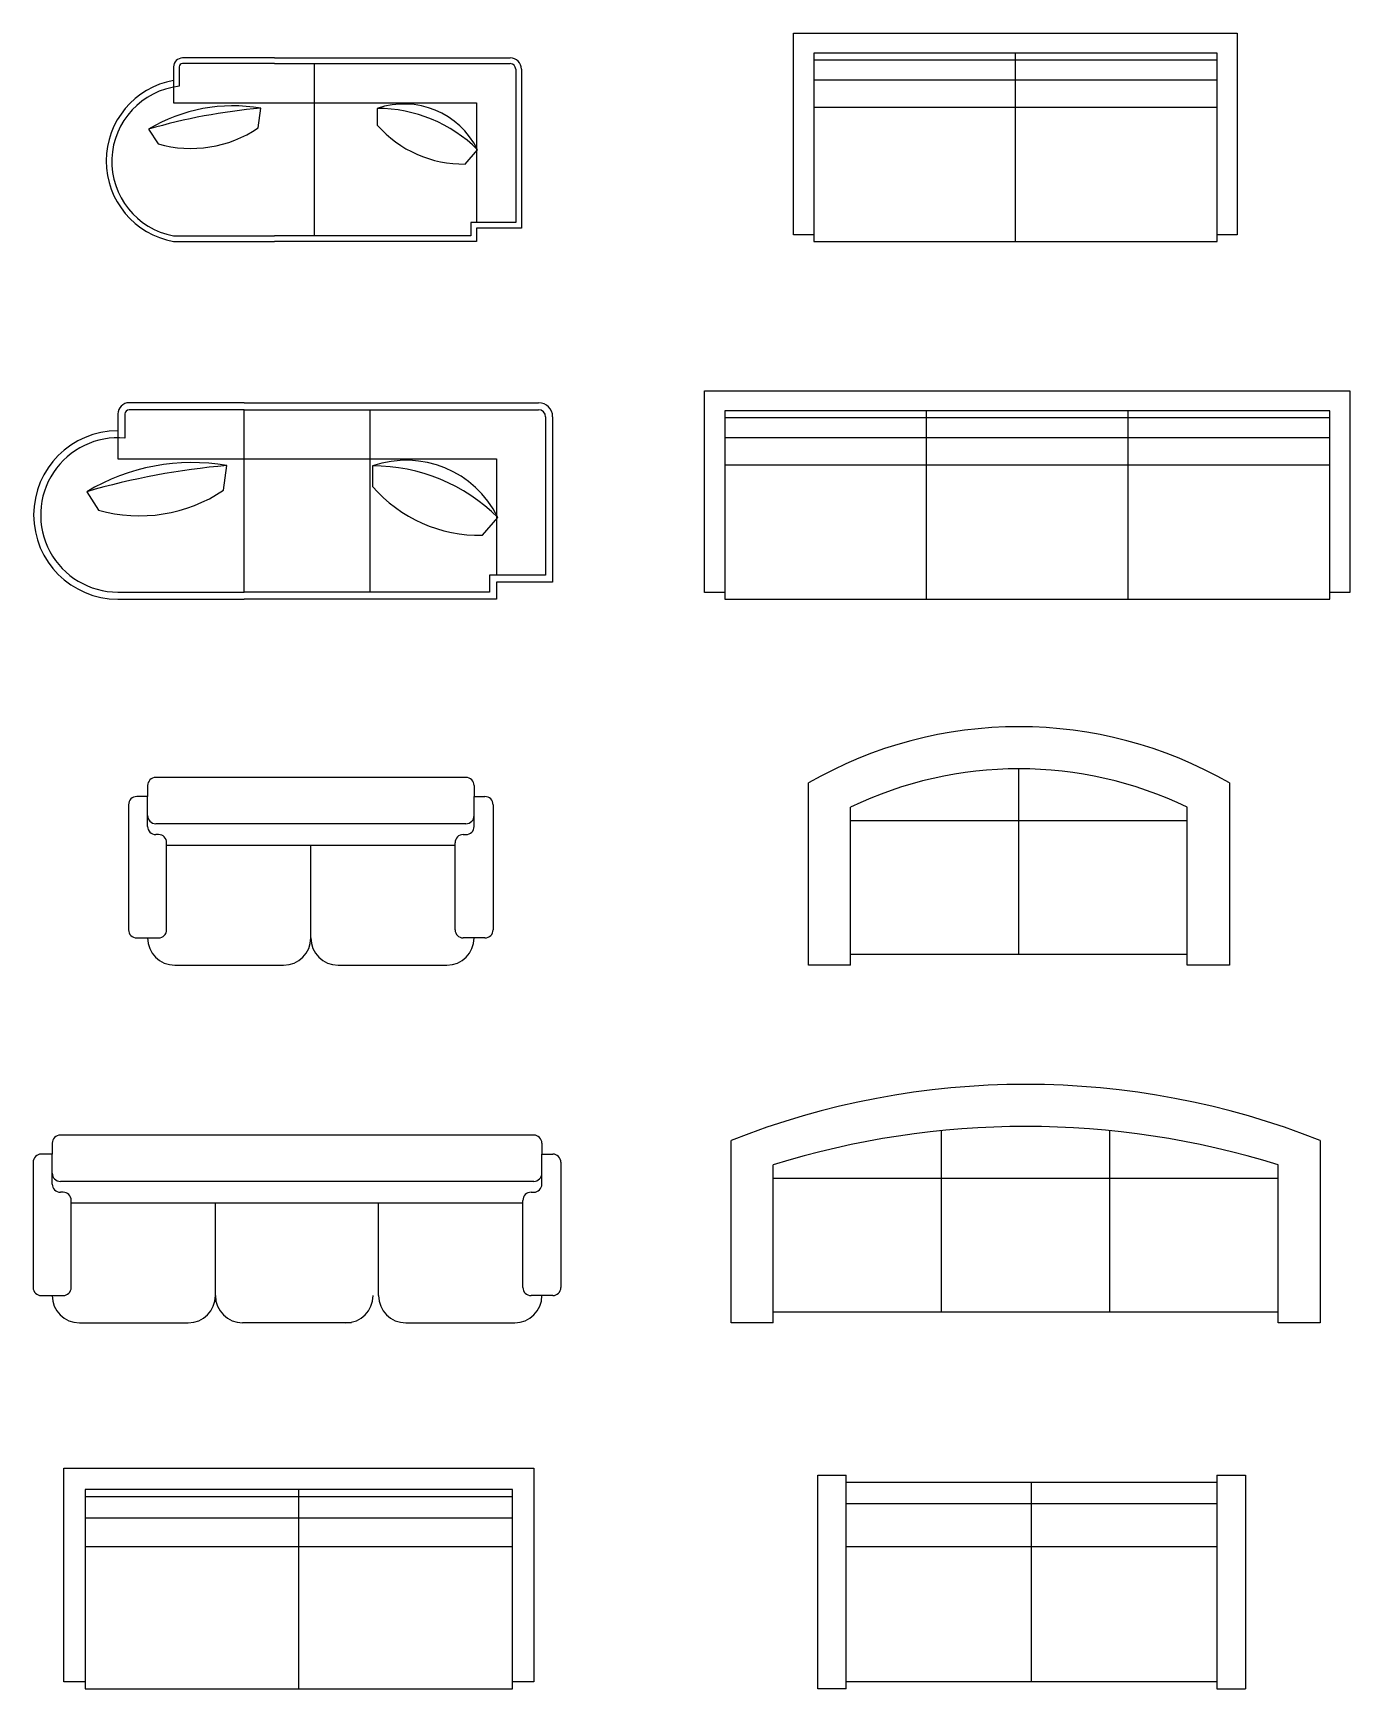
# Model space of a CAD drawing. Header units: millimetres. Extents: x -4017 to 59953, y -688 to 66564.
# Drawn here: x 10491 to 15185, y 60315 to 66217 of the extents above; entities that cross this region are included whole.
import ezdxf

# ---------------------------------------------------------------- set-up
doc = ezdxf.new("R2010")
doc.units = ezdxf.units.MM

# ---------------------------------------------------------------- blocks, each defined once
blk = doc.blocks.new('A$C317867A8')
for p, q in [((0.3, 0.66), (0.3, 0.6)), ((0.325, 0.66), (0.325, 0.5739)), ((0.75, 0.7), (0.34, 0.7)), ((0.75, 0.675), (0.34, 0.675)), ((0.75, 0.7), (1.2, 0.7)), ((0.75, 0.025), (0.75, 0.675)), ((0.75, 0.675), (1.2, 0.675)), ((1.2, 0.7), (1.8, 0.7)), ((1.2, 0.675), (1.8, 0.675)), ((1.2, 0.025), (1.2, 0.675)), ((1.825, 0.65), (1.825, 0.085)), ((1.85, 0.65), (1.85, 0.06)), ((0.3, 0.6), (0.3, 0.5)), ((0.3, 0.5), (0.75, 0.5)), ((0.6768, 0.3883), (0.6888, 0.4761)), ((0.75, 0.5), (1.2, 0.5)), ((1.2, 0.5), (1.65, 0.5)), ((1.208, 0.475), (1.2079, 0.4014)), ((1.65, 0.5), (1.65, 0.085)), ((0.189, 0.3828), (0.231, 0.3176)), ((1.5998, 0.2276), (1.6547, 0.2914)), ((1.825, 0.085), (1.625, 0.085)), ((1.625, 0.085), (1.625, 0.025)), ((1.85, 0.06), (1.65, 0.06)), ((1.65, 0.06), (1.65, 0)), ((0.3, 0.025), (0.75, 0.025)), ((0.3, 0), (0.75, 0)), ((1.2, 0.025), (0.75, 0.025)), ((1.2, 0), (0.75, 0)), ((1.625, 0.025), (1.2, 0.025)), ((1.65, 0), (1.2, 0))]:
    blk.add_line(p, q)
for centre, radius, start, end in [((0.34, 0.66), 0.04, 90, 180), ((0.34, 0.66), 0.015, 90, 180), ((1.8, 0.65), 0.05, 0, 90), ((1.8, 0.65), 0.025, 0, 90), ((0.3, 0.3), 0.3, 90, 270), ((0.3, 0.3), 0.275, 84.78409, 270.00006), ((0.5645, -0.2441), 0.7308, 80.2106, 120.92165), ((0.9141, -2.1181), 2.604, 94.96414, 106.16812), ((1.3274, 0.1302), 0.3649, 26.22417, 109.08847), ((1.2091, -0.1575), 0.6325, 45.21162, 90.10102), ((0.3783, 0.8299), 0.533, 253.95454, 304.04909), ((1.5898, 0.7339), 0.5064, 221.04474, 271.13928)]:
    blk.add_arc(centre, radius, start, end)
blk = doc.blocks.new('A$C495C1FFA')
for p, q in [((0.5965, 0.6541, -0.1173), (0.2685, 0.6541, -0.1173)), ((0.5965, 0.6541, -0.1173), (0.9565, 0.6541, -0.1173)), ((0.9565, 0.6541, -0.1173), (1.4365, 0.6541, -0.1173)), ((0.2365, 0.6221, -0.1173), (0.2365, 0.5741, -0.1173)), ((0.2565, 0.6221, -0.1173), (0.2565, 0.5531, -0.1173)), ((0.5965, 0.6341, -0.1173), (0.2685, 0.6341, -0.1173)), ((0.5965, 0.6341, -0.1173), (0.9565, 0.6341, -0.1173)), ((0.7394, 0.02, -0.1173), (0.7394, 0.6341, -0.1173)), ((0.9565, 0.6341, -0.1173), (1.4365, 0.6341, -0.1173)), ((1.4565, 0.6141, -0.1173), (1.4565, 0.068, -0.1173)), ((1.4765, 0.6141, -0.1173), (1.4765, 0.048, -0.1173)), ((0.2365, 0.5741, -0.1173), (0.2365, 0.4941, -0.1173)), ((0.2365, 0.4941, -0.1173), (0.5965, 0.4941, -0.1173)), ((0.5379, 0.4047, -0.1173), (0.5475, 0.4749, -0.1173)), ((0.5965, 0.4941, -0.1173), (0.9565, 0.4941, -0.1173)), ((0.9565, 0.4941, -0.1173), (1.3165, 0.4941, -0.1173)), ((0.9629, 0.4741, -0.1173), (0.9628, 0.4152, -0.1173)), ((1.3165, 0.4941, -0.1173), (1.3165, 0.068, -0.1173)), ((0.1477, 0.4003, -0.1173), (0.1813, 0.3482, -0.1173)), ((1.2764, 0.2761, -0.1173), (1.3203, 0.3272, -0.1173)), ((1.4565, 0.068, -0.1173), (1.2965, 0.068, -0.1173)), ((1.2965, 0.068, -0.1173), (1.2965, 0.02, -0.1173)), ((0.2365, 0.02, -0.1173), (0.5965, 0.02, -0.1173)), ((0.2365, 0, -0.1173), (0.5965, 0, -0.1173)), ((0.9565, 0.02, -0.1173), (0.5965, 0.02, -0.1173)), ((0.9565, 0, -0.1173), (0.5965, 0, -0.1173)), ((1.2965, 0.02, -0.1173), (0.9565, 0.02, -0.1173)), ((1.3165, 0, -0.1173), (0.9565, 0, -0.1173)), ((1.4765, 0.048, -0.1173), (1.3165, 0.048, -0.1173)), ((1.3165, 0.048, -0.1173), (1.3165, 0, -0.1173))]:
    blk.add_line(p, q)
for centre, radius, start, end in [((0.2685, 0.6221, -0.1173), 0.032, 90, 180), ((1.4365, 0.6141, -0.1173), 0.04, 0, 90), ((0.2685, 0.6221, -0.1173), 0.012, 90, 180), ((1.4365, 0.6141, -0.1173), 0.02, 0, 90), ((0.2882, 0.287, -0.1173), 0.2916, 100.19843, 259.80157), ((0.2862, 0.2851, -0.1173), 0.2697, 96.31357, 259.3898), ((0.4481, -0.1012, -0.1173), 0.5846, 80.2106, 120.92165), ((0.7278, -1.6004, -0.1173), 2.0832, 94.96414, 106.16812), ((1.0584, 0.1982, -0.1173), 0.2919, 26.22417, 109.08847), ((0.9638, -0.0319, -0.1173), 0.506, 45.21162, 90.10102), ((1.2683, 0.6812, -0.1173), 0.4051, 221.04474, 271.13928), ((0.2992, 0.758, -0.1173), 0.4264, 253.95454, 304.04909)]:
    blk.add_arc(centre, radius, start, end)
blk = doc.blocks.new('A$C3ADD1A77')
for p, q in [((0, 0.7428), (2.3003, 0.7428)), ((0, 0.024), (0, 0.7428)), ((2.3003, 0.7428), (2.3003, 0.024)), ((2.2285, 0.6709), (0.0719, 0.6709)), ((0.0719, 0.6709), (0.0719, 0.024)), ((0.7907, 0), (0.7907, 0.6709)), ((1.5096, 0), (1.5096, 0.6709)), ((2.2285, 0.024), (2.2285, 0.6709)), ((0.0719, 0.647), (2.2285, 0.647)), ((2.2285, 0.5751), (0.0719, 0.5751)), ((0.0719, 0.4792), (2.2285, 0.4792)), ((0.0719, 0.024), (0, 0.024)), ((0.0719, 0.024), (0.0719, 0)), ((0.0719, 0), (2.2285, 0)), ((2.2285, 0), (2.2285, 0.024)), ((2.3003, 0.024), (2.2285, 0.024))]:
    blk.add_line(p, q)
blk = doc.blocks.new('A$C0F3A74FF')
for p, q in [((0, 0.7428), (1.5815, 0.7428)), ((0, 0.024), (0, 0.7428)), ((1.5815, 0.7428), (1.5815, 0.024)), ((1.5096, 0.6709), (0.0719, 0.6709)), ((0.0719, 0.6709), (0.0719, 0.024)), ((0.7907, 0), (0.7907, 0.6709)), ((1.5096, 0.024), (1.5096, 0.6709)), ((0.0719, 0.647), (1.5096, 0.647)), ((1.5096, 0.5751), (0.0719, 0.5751)), ((0.0719, 0.4792), (1.5096, 0.4792)), ((0.0719, 0.024), (0, 0.024)), ((0.0719, 0.024), (0.0719, 0)), ((1.5815, 0.024), (1.5096, 0.024)), ((1.5096, 0), (1.5096, 0.024)), ((0.0719, 0), (1.5096, 0))]:
    blk.add_line(p, q)
blk = doc.blocks.new('A$C02A636C4')
for p, q in [((1.2026, 0.6692), (0.097, 0.6692)), ((0.0679, 0.6013), (0.0291, 0.6013)), ((0.0679, 0.6401), (0.0679, 0.6013)), ((0.0679, 0.5334), (0.0679, 0.6013)), ((1.2317, 0.6401), (1.2317, 0.6013)), ((1.2317, 0.6013), (1.2705, 0.6013)), ((1.2317, 0.5334), (1.2317, 0.6013)), ((0, 0.5722), (0, 0.1261)), ((0.0679, 0.4946), (0.0679, 0.5431)), ((1.2317, 0.4946), (1.2317, 0.5431)), ((1.2996, 0.5722), (1.2996, 0.1261)), ((1.2026, 0.5043), (0.097, 0.5043)), ((0.1067, 0.4655), (0.097, 0.4655)), ((0.1358, 0.1261), (0.1358, 0.4364)), ((1.1638, 0.4267), (0.1358, 0.4267)), ((0.6498, 0.097), (0.6498, 0.4267)), ((1.1638, 0.1261), (1.1638, 0.4364)), ((1.1929, 0.4655), (1.2026, 0.4655)), ((0.0291, 0.097), (0.1067, 0.097)), ((1.2705, 0.097), (1.1929, 0.097)), ((0.1649, 0), (0.5528, 0)), ((0.7468, 0), (1.1347, 0))]:
    blk.add_line(p, q)
for centre, radius, start, end in [((0.097, 0.6401), 0.0291, 90, 180), ((1.2026, 0.6401), 0.0291, 0, 90), ((0.0291, 0.5722), 0.0291, 90, 180), ((1.2705, 0.5722), 0.0291, 0, 90), ((0.097, 0.5334), 0.0291, 180, 270), ((1.2026, 0.5334), 0.0291, 270, 0), ((0.097, 0.4946), 0.0291, 180, 270), ((1.2026, 0.4946), 0.0291, 270, 0), ((0.1067, 0.4364), 0.0291, 0, 90), ((1.1929, 0.4364), 0.0291, 90, 180), ((0.0291, 0.1261), 0.0291, 180, 270), ((0.1067, 0.1261), 0.0291, 270, 0), ((1.1929, 0.1261), 0.0291, 180, 270), ((1.2705, 0.1261), 0.0291, 270, 0), ((0.1649, 0.097), 0.097, 180, 270), ((0.5528, 0.097), 0.097, 270, 0), ((0.7468, 0.097), 0.097, 180, 270), ((1.1347, 0.097), 0.097, 270, 0)]:
    blk.add_arc(centre, radius, start, end)
blk = doc.blocks.new('A$C115861F8')
for p, q in [((1.7846, 0.6692), (0.097, 0.6692)), ((0.0679, 0.6013), (0.0291, 0.6013)), ((0.0679, 0.6401), (0.0679, 0.6013)), ((0.0679, 0.5334), (0.0679, 0.6013)), ((1.8136, 0.6401), (1.8136, 0.6013)), ((1.8136, 0.6013), (1.8524, 0.6013)), ((1.8136, 0.5334), (1.8136, 0.6013)), ((0, 0.5722), (0, 0.1261)), ((0.0679, 0.4946), (0.0679, 0.5431)), ((1.8136, 0.4946), (1.8136, 0.5431)), ((1.8815, 0.5722), (1.8815, 0.1261)), ((1.7846, 0.5043), (0.097, 0.5043)), ((0.1067, 0.4655), (0.097, 0.4655)), ((0.1358, 0.1261), (0.1358, 0.4364)), ((1.7458, 0.4267), (0.1358, 0.4267)), ((0.6498, 0.097), (0.6498, 0.4267)), ((1.2317, 0.097), (1.2317, 0.4267)), ((1.7458, 0.1261), (1.7458, 0.4364)), ((1.7749, 0.4655), (1.7846, 0.4655)), ((0.0291, 0.097), (0.1067, 0.097)), ((1.8524, 0.097), (1.7749, 0.097)), ((0.1649, 0), (0.5528, 0)), ((1.1347, 0), (0.7468, 0)), ((1.3287, 0), (1.7167, 0))]:
    blk.add_line(p, q)
for centre, radius, start, end in [((0.097, 0.6401), 0.0291, 90, 180), ((1.7846, 0.6401), 0.0291, 0, 90), ((0.0291, 0.5722), 0.0291, 90, 180), ((1.8524, 0.5722), 0.0291, 0, 90), ((0.097, 0.5334), 0.0291, 180, 270), ((1.7846, 0.5334), 0.0291, 270, 0), ((0.097, 0.4946), 0.0291, 180, 270), ((1.7846, 0.4946), 0.0291, 270, 0), ((0.1067, 0.4364), 0.0291, 0, 90), ((1.7749, 0.4364), 0.0291, 90, 180), ((0.0291, 0.1261), 0.0291, 180, 270), ((0.1067, 0.1261), 0.0291, 270, 0), ((1.7749, 0.1261), 0.0291, 180, 270), ((1.8524, 0.1261), 0.0291, 270, 0), ((0.1649, 0.097), 0.097, 180, 270), ((0.5528, 0.097), 0.097, 270, 0), ((0.7468, 0.097), 0.097, 180, 270), ((1.1147, 0.097), 0.097, 270, 0), ((1.3287, 0.097), 0.097, 180, 270), ((1.7167, 0.097), 0.097, 270, 0)]:
    blk.add_arc(centre, radius, start, end)
blk = doc.blocks.new('A$C01575E38')
at = {"linetype": 'Continuous'}
for p, q in [((0, 0), (0, 0.65)), ((0, 0), (0, 0.65)), ((0.75, 0.039), (0.75, 0.7)), ((0.75, 0.039), (0.75, 0.7)), ((1.5, 0.65), (1.5, 0)), ((1.5, 0.65), (1.5, 0)), ((0.15, 0), (0.15, 0.5633)), ((0.15, 0), (0.15, 0.5633)), ((1.35, 0), (1.35, 0.5633)), ((1.35, 0), (1.35, 0.5633)), ((0.15, 0.5155), (1.35, 0.5155)), ((0.15, 0.5155), (1.35, 0.5155)), ((0.15, 0), (0, 0)), ((0.15, 0), (0, 0)), ((0.15, 0.039), (1.35, 0.039)), ((0.15, 0.039), (1.35, 0.039)), ((1.5, 0), (1.35, 0)), ((1.5, 0), (1.35, 0))]:
    blk.add_line(p, q, dxfattribs=at)
for centre, radius, start, end in [((0.75, -0.6562), 1.5062, 60.13715, 119.8628), ((0.75, -0.6562), 1.5062, 60.13715, 119.8628), ((0.75, -0.6846), 1.3846, 64.32083, 115.6792), ((0.75, -0.6846), 1.3846, 64.32083, 115.6792)]:
    blk.add_arc(centre, radius, start, end, dxfattribs=at)
blk = doc.blocks.new('A$C3B9A3F05')
at = {"linetype": 'Continuous'}
for p, q in [((0, 0), (0, 0.65)), ((0, 0), (0, 0.65)), ((0.75, 0.0389), (0.75, 0.6851)), ((0.75, 0.0389), (0.75, 0.6851)), ((1.35, 0.0389), (1.35, 0.6851)), ((1.35, 0.0389), (1.35, 0.6851)), ((2.1, 0.65), (2.1, 0)), ((2.1, 0.65), (2.1, 0)), ((0.15, 0), (0.15, 0.5633)), ((0.15, 0), (0.15, 0.5633)), ((1.95, 0), (1.95, 0.5633)), ((1.95, 0), (1.95, 0.5633)), ((0.15, 0.5155), (1.95, 0.5155)), ((0.15, 0.5155), (1.95, 0.5155)), ((0.15, 0), (0, 0)), ((0.15, 0), (0, 0)), ((0.15, 0.0389), (1.95, 0.0389)), ((0.15, 0.0389), (1.95, 0.0389)), ((2.1, 0), (1.95, 0)), ((2.1, 0), (1.95, 0))]:
    blk.add_line(p, q, dxfattribs=at)
for centre, radius, start, end in [((1.05, -2.0062), 2.8563, 68.43141, 111.5686), ((1.05, -2.0062), 2.8563, 68.43141, 111.5686), ((1.05, -2.3299), 3.0299, 72.72033, 107.2797), ((1.05, -2.3299), 3.0299, 72.72033, 107.2797)]:
    blk.add_arc(centre, radius, start, end, dxfattribs=at)
blk = doc.blocks.new('A$C18B32FB9')
for p, q in [((0, 0.0254), (0, 0.7874)), ((0, 0.7874), (1.6764, 0.7874)), ((1.6764, 0.7874), (1.6764, 0.0254)), ((0.0762, 0.7112), (0.0762, 0.0254)), ((1.6002, 0.7112), (0.0762, 0.7112)), ((0.8382, 0), (0.8382, 0.7112)), ((1.6002, 0.0254), (1.6002, 0.7112)), ((0.0762, 0.6858), (1.6002, 0.6858)), ((0.0762, 0.6096), (1.6002, 0.6096)), ((0.0762, 0.508), (1.6002, 0.508)), ((0.0762, 0.0254), (0, 0.0254)), ((0.0762, 0.0254), (0.0762, 0)), ((0.0762, 0), (1.6002, 0)), ((1.6002, 0), (1.6002, 0.0254)), ((1.6764, 0.0254), (1.6002, 0.0254))]:
    blk.add_line(p, q)
blk = doc.blocks.new('A$C5C857157')
for p, q in [((0, 0.762), (0.1016, 0.762)), ((0, 0), (0, 0.762)), ((0.1016, 0), (0.1016, 0.762)), ((0.1016, 0.7366), (1.4224, 0.7366)), ((0.762, 0.0254), (0.762, 0.7366)), ((1.4224, 0.762), (1.524, 0.762)), ((1.4224, 0.762), (1.4224, 0)), ((1.524, 0.762), (1.524, 0)), ((0.1016, 0.6604), (1.4224, 0.6604)), ((0.1016, 0.508), (1.4224, 0.508)), ((0.1016, 0), (0, 0)), ((1.4224, 0.0254), (0.1016, 0.0254)), ((1.4224, 0), (1.524, 0))]:
    blk.add_line(p, q)

msp = doc.modelspace()

# ---------------------------------------------------------------- block references
at = {"xscale": 1000, "yscale": 1000, "zscale": 1000}
for name, p in [('A$C0F3A74FF', (13202.6, 65474.7)), ('A$C495C1FFA', (10755.5, 65474.7)), ('A$C3ADD1A77', (12885.1, 64199.7, -343199)), ('A$C317867A8', (10493.4, 64199.7, -343199)), ('A$C01575E38', (13255.8, 62894.7)), ('A$C02A636C4', (10831.7, 62894.7)), ('A$C3B9A3F05', (12979.8, 61619.7, -343199)), ('A$C115861F8', (10491.5, 61619.7, -343199)), ('A$C18B32FB9', (10600.4, 60314.7)), ('A$C5C857157', (13288.8, 60314.7))]:
    msp.add_blockref(name, p, dxfattribs=at)

doc.saveas('drawing.dxf')
